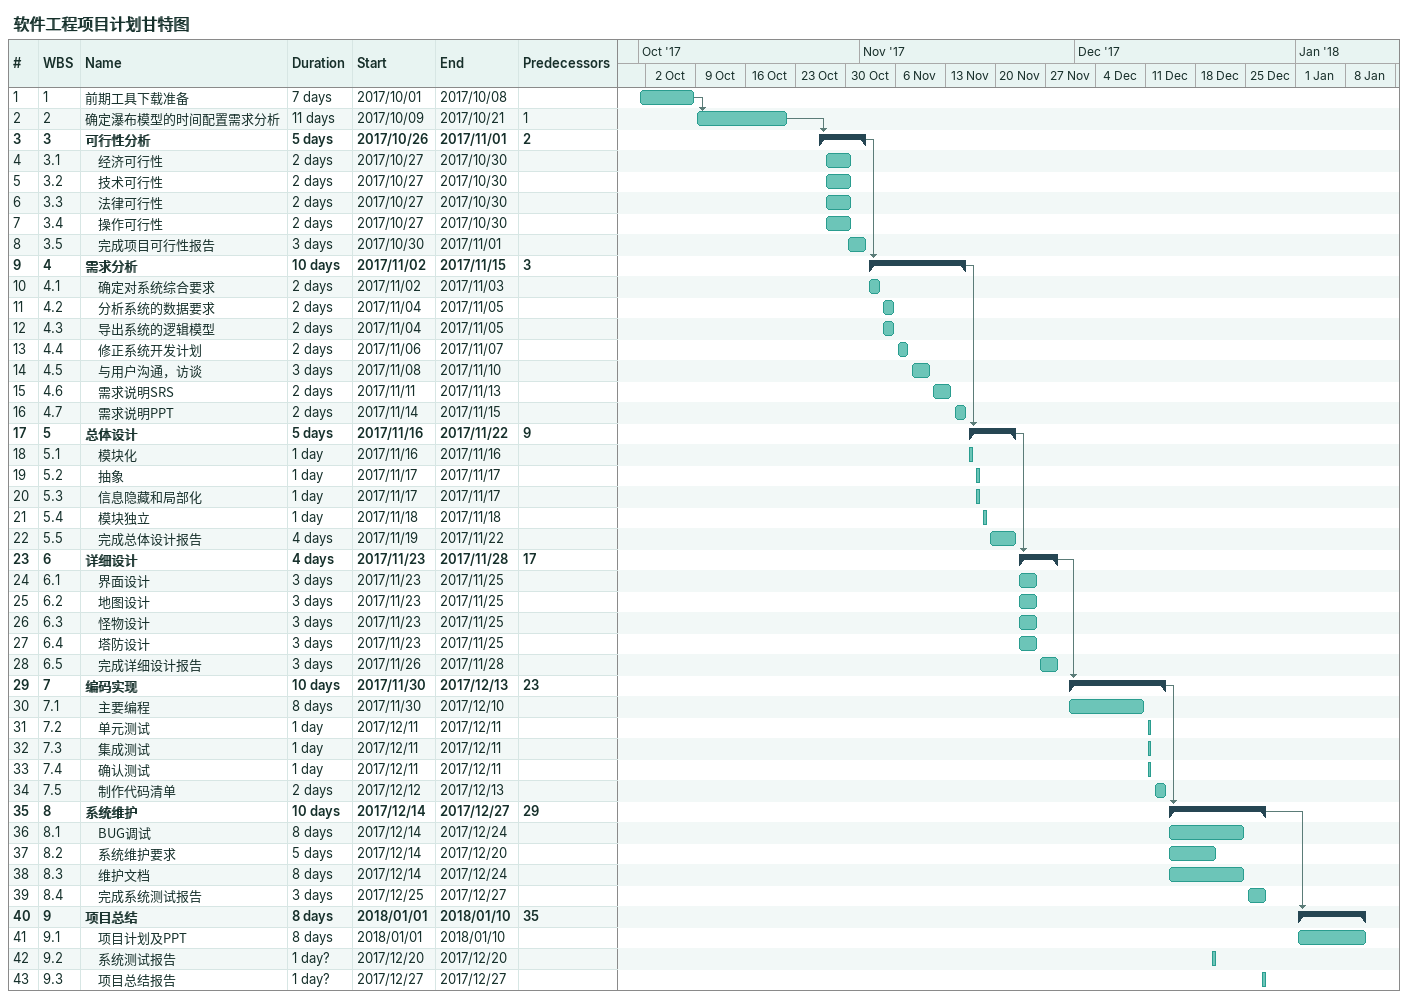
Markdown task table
软件工程项目计划甘特图

| ID | WBS | Task | Duration | Start | Finish | Predecessors |
|---|---|---|---|---|---|---|
| 1 | 1 | 前期工具下载准备 | 7d | 2017-10-01 | 2017-10-08 |  |
| 2 | 2 | 确定瀑布模型的时间配置需求分析 | 11d | 2017-10-09 | 2017-10-21 | 1 |
| 3 | 3 | **可行性分析** | 5d | 2017-10-26 | 2017-11-01 | 2 |
| 4 | 3.1 | 经济可行性 | 2d | 2017-10-27 | 2017-10-30 |  |
| 5 | 3.2 | 技术可行性 | 2d | 2017-10-27 | 2017-10-30 |  |
| 6 | 3.3 | 法律可行性 | 2d | 2017-10-27 | 2017-10-30 |  |
| 7 | 3.4 | 操作可行性 | 2d | 2017-10-27 | 2017-10-30 |  |
| 8 | 3.5 | 完成项目可行性报告 | 3d | 2017-10-30 | 2017-11-01 |  |
| 9 | 4 | **需求分析** | 10d | 2017-11-02 | 2017-11-15 | 3 |
| 10 | 4.1 | 确定对系统综合要求 | 2d | 2017-11-02 | 2017-11-03 |  |
| 11 | 4.2 | 分析系统的数据要求 | 2d | 2017-11-04 | 2017-11-05 |  |
| 12 | 4.3 | 导出系统的逻辑模型 | 2d | 2017-11-04 | 2017-11-05 |  |
| 13 | 4.4 | 修正系统开发计划 | 2d | 2017-11-06 | 2017-11-07 |  |
| 14 | 4.5 | 与用户沟通，访谈 | 3d | 2017-11-08 | 2017-11-10 |  |
| 15 | 4.6 | 需求说明SRS | 2d | 2017-11-11 | 2017-11-13 |  |
| 16 | 4.7 | 需求说明PPT | 2d | 2017-11-14 | 2017-11-15 |  |
| 17 | 5 | **总体设计** | 5d | 2017-11-16 | 2017-11-22 | 9 |
| 18 | 5.1 | 模块化 | 1d | 2017-11-16 | 2017-11-16 |  |
| 19 | 5.2 | 抽象 | 1d | 2017-11-17 | 2017-11-17 |  |
| 20 | 5.3 | 信息隐藏和局部化 | 1d | 2017-11-17 | 2017-11-17 |  |
| 21 | 5.4 | 模块独立 | 1d | 2017-11-18 | 2017-11-18 |  |
| 22 | 5.5 | 完成总体设计报告 | 4d | 2017-11-19 | 2017-11-22 |  |
| 23 | 6 | **详细设计** | 4d | 2017-11-23 | 2017-11-28 | 17 |
| 24 | 6.1 | 界面设计 | 3d | 2017-11-23 | 2017-11-25 |  |
| 25 | 6.2 | 地图设计 | 3d | 2017-11-23 | 2017-11-25 |  |
| 26 | 6.3 | 怪物设计 | 3d | 2017-11-23 | 2017-11-25 |  |
| 27 | 6.4 | 塔防设计 | 3d | 2017-11-23 | 2017-11-25 |  |
| 28 | 6.5 | 完成详细设计报告 | 3d | 2017-11-26 | 2017-11-28 |  |
| 29 | 7 | **编码实现** | 10d | 2017-11-30 | 2017-12-13 | 23 |
| 30 | 7.1 | 主要编程 | 8d | 2017-11-30 | 2017-12-10 |  |
| 31 | 7.2 | 单元测试 | 1d | 2017-12-11 | 2017-12-11 |  |
| 32 | 7.3 | 集成测试 | 1d | 2017-12-11 | 2017-12-11 |  |
| 33 | 7.4 | 确认测试 | 1d | 2017-12-11 | 2017-12-11 |  |
| 34 | 7.5 | 制作代码清单 | 2d | 2017-12-12 | 2017-12-13 |  |
| 35 | 8 | **系统维护** | 10d | 2017-12-14 | 2017-12-27 | 29 |
| 36 | 8.1 | BUG调试 | 8d | 2017-12-14 | 2017-12-24 |  |
| 37 | 8.2 | 系统维护要求 | 5d | 2017-12-14 | 2017-12-20 |  |
| 38 | 8.3 | 维护文档 | 8d | 2017-12-14 | 2017-12-24 |  |
| 39 | 8.4 | 完成系统测试报告 | 3d | 2017-12-25 | 2017-12-27 |  |
| 40 | 9 | **项目总结** | 8d | 2018-01-01 | 2018-01-10 | 35 |
| 41 | 9.1 | 项目计划及PPT | 8d | 2018-01-01 | 2018-01-10 |  |
| 42 | 9.2 | 系统测试报告 | 1d? | 2017-12-20 | 2017-12-20 |  |
| 43 | 9.3 | 项目总结报告 | 1d? | 2017-12-27 | 2017-12-27 |  |
